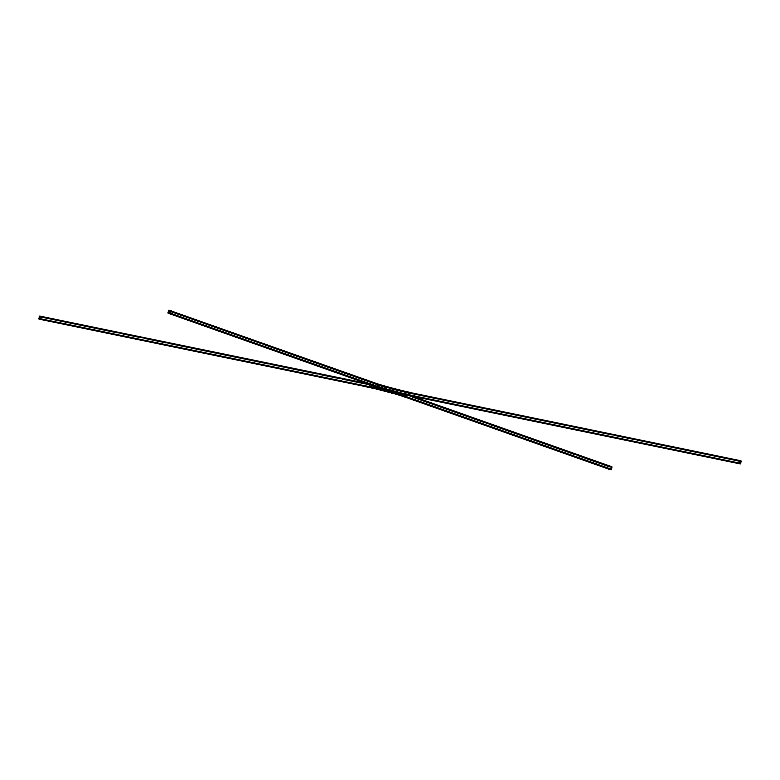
<?xml version="1.0" encoding="UTF-8"?>
<svg xmlns="http://www.w3.org/2000/svg" width="780" height="780" viewBox="0 0 780 780"><rect width="100%" height="100%" fill="white"/><g stroke="black" fill="none" stroke-linecap="round" stroke-linejoin="round"><path stroke-width="1.17" d="M373.834 385.144L39.683 316.475L39.507 319.01L39 318.835L39.634 316.28L371.826 384.677M387.923 390.809L168.168 312.985L168.802 310.44L384.998 386.685M406.127 394.163L611.832 467.015L611.198 469.56L168.344 312.848L168.899 310.625L386.324 387.348M168.344 312.848L168.977 313.151L168.168 312.985M170.966 310.879L170.332 313.433L169.514 313.258L389.99 391.072L389.269 391.092M377.92 388.011A28.675 1.804 14 0 0 378.593 387.689L377.608 386.822L379.304 387.865A29.416 1.843 14 0 1 376.038 388.011L369.203 386.948L369.837 384.404M369.935 387.163L369.359 386.831L369.915 384.598M373.708 387.533L370.422 387.299L371.065 387.319M374.858 387.855A28.08 1.765 14 0 0 377.978 387.709L376.331 386.51L377.305 387.377M385.788 389.308A28.08 1.765 14 0 0 399.545 392.935L376.711 386.792L386.188 389.356A27.193 1.706 14 0 0 399.506 392.866L409.207 395.363L409.607 392.603L400.15 390.322A27.193 1.706 14 0 1 386.822 386.812L378.544 384.413L377.462 386.899M375.365 387.991L378.456 388.069L377.871 386.792M390.634 391.57L390.205 391.131L740.317 463.525L740.873 461.302L739.684 460.873L739.518 463.418L739.001 463.232L739.635 460.688L390.721 388.703M390.936 391.56L611.101 469.375L610.389 469.394M379.714 389.425L371.319 387.426L379.685 389.6A27.193 1.706 14 0 1 393.003 393.11L401.788 395.558L400.452 394.924M403.63 394.202L403.211 395.899L402.246 395.411M402.353 395.694L401.407 394.856A28.08 1.765 14 0 1 404.527 394.719L404.566 394.553A28.08 1.765 14 0 0 402.1 394.387M409.636 395.431L410.28 395.44L404.02 394.573A28.675 1.804 14 0 0 400.832 394.719L401.788 395.558M739.898 463.378L740.366 463.72L741 461.165L739.635 460.688M369.369 386.831L374.264 387.514A27.339 1.716 14 0 0 377.208 387.582M369.203 386.948L375.404 387.835M409.13 392.72L407.004 392.428L415.603 394.202M409.675 395.265L404.06 394.407A28.675 1.804 14 0 0 400.871 394.553L401.827 395.401L400.784 395.168M404.527 394.719L410.368 395.635M400.647 395.314L401.135 395.216L400.15 394.378A29.416 1.843 14 0 1 403.426 394.231L409.188 395.128L408.418 395.07M401.398 395.421L407.092 397.283M373.474 387.835L364.435 386.168M405.892 394.709L414.931 396.377M399.886 390.799L405.922 392.028L400.189 390.644M406.585 392.184L741 461.165M94.497 327.951L39.683 316.475M96.876 328.448L117.136 332.631M123.094 333.86L139.776 337.301M145.733 338.53L165.984 342.703M168.373 343.2L188.633 347.373M191.012 347.87L268.466 363.841M270.845 364.338L317.323 373.922M319.702 374.41L339.963 378.593M342.342 379.09L362.602 383.263M364.981 383.76L367.37 384.248M417.982 394.69L438.243 398.873M440.622 399.36L460.882 403.533M463.261 404.03L483.522 408.203M485.901 408.7L566.923 425.412M569.303 425.909L589.563 430.082M591.942 430.57L612.193 434.752M614.582 435.24L634.832 439.423M637.221 439.91L657.472 444.093M659.851 444.581L740.873 461.302M39.127 318.698L388.81 390.956M39 318.835L740.317 463.525M391.443 391.735L740.366 463.72M611.832 467.015L412.727 396.825M609.209 468.985L609.843 469.287L389.279 391.297L40.316 319.127M416.286 396.864L408.145 395.08M363.08 385.681L374.702 388.274M409.578 392.769L400.111 390.488A27.339 1.716 14 0 1 386.714 386.958L376.886 384.277L377.861 385.144M406.731 392.223L408.359 392.613M377.003 386.841L376.145 386.636L377.12 387.494A27.193 1.706 14 0 1 374.098 387.631M377.569 386.977L378.427 387.182M402.392 395.538L403.104 395.714M393.403 393.159L379.645 389.532A28.675 1.804 14 0 1 393.676 393.188M409.705 392.886L410.836 393.218M381.049 385.476L384.832 386.568M377.5 386.744L386.159 389.191A27.339 1.716 14 0 0 399.555 392.72L409.032 395.011M397.312 394.017L394.046 393.071A29.416 1.843 14 0 0 379.636 389.269A28.675 1.804 14 0 1 393.715 393.032M398.404 394.329L401.807 395.314M380.835 388.001L372.274 385.271M398.522 394.553L401.768 395.528L393.11 392.954A27.339 1.716 14 0 0 380.874 389.707M405.912 394.28L611.657 467.152M168.802 310.44L379.548 385.076M380.679 385.476L386.305 387.465M168.899 310.625L198.607 321.145M203.18 322.764L260.325 343.005M264.898 344.623L350.6 374.975M352.892 375.784L378.495 384.852M380.338 385.505L383.458 386.607M412.786 397L484.936 422.546M489.518 424.174L574.265 454.184M577.697 455.403L599.459 463.106M601.75 463.915L609.765 466.762M169.016 312.994L611.198 469.56M39.634 316.28L40.999 316.768M404.927 396.835L400.481 394.953M374.439 385.71L378.885 387.592M403.211 395.899L402.158 394.875A27.339 1.716 14 0 1 405.2 394.738M371.582 387.455L379.685 389.376A28.08 1.765 14 0 1 389.064 391.784M378.856 389.279A32.887 2.067 14 0 1 394.973 393.52M399.253 390.409A29.416 1.843 14 0 1 393.685 388.996M392.769 388.752A29.416 1.843 14 0 1 385.778 386.841M398.697 392.594A28.675 1.804 14 0 1 393.266 391.209M392.369 390.975A28.675 1.804 14 0 1 385.564 389.113M399.633 392.866A29.416 1.843 14 0 1 385.223 389.074M400.238 390.497A29.562 1.852 14 0 1 385.749 386.675M402.265 395.07A27.193 1.706 14 0 1 405.288 394.933M376.35 387.835A28.08 1.765 14 0 1 374.897 387.689M378.017 387.553A28.08 1.765 14 0 1 377.92 387.767M390.185 392.087A28.08 1.765 14 0 1 393.442 392.993"/></g></svg>
